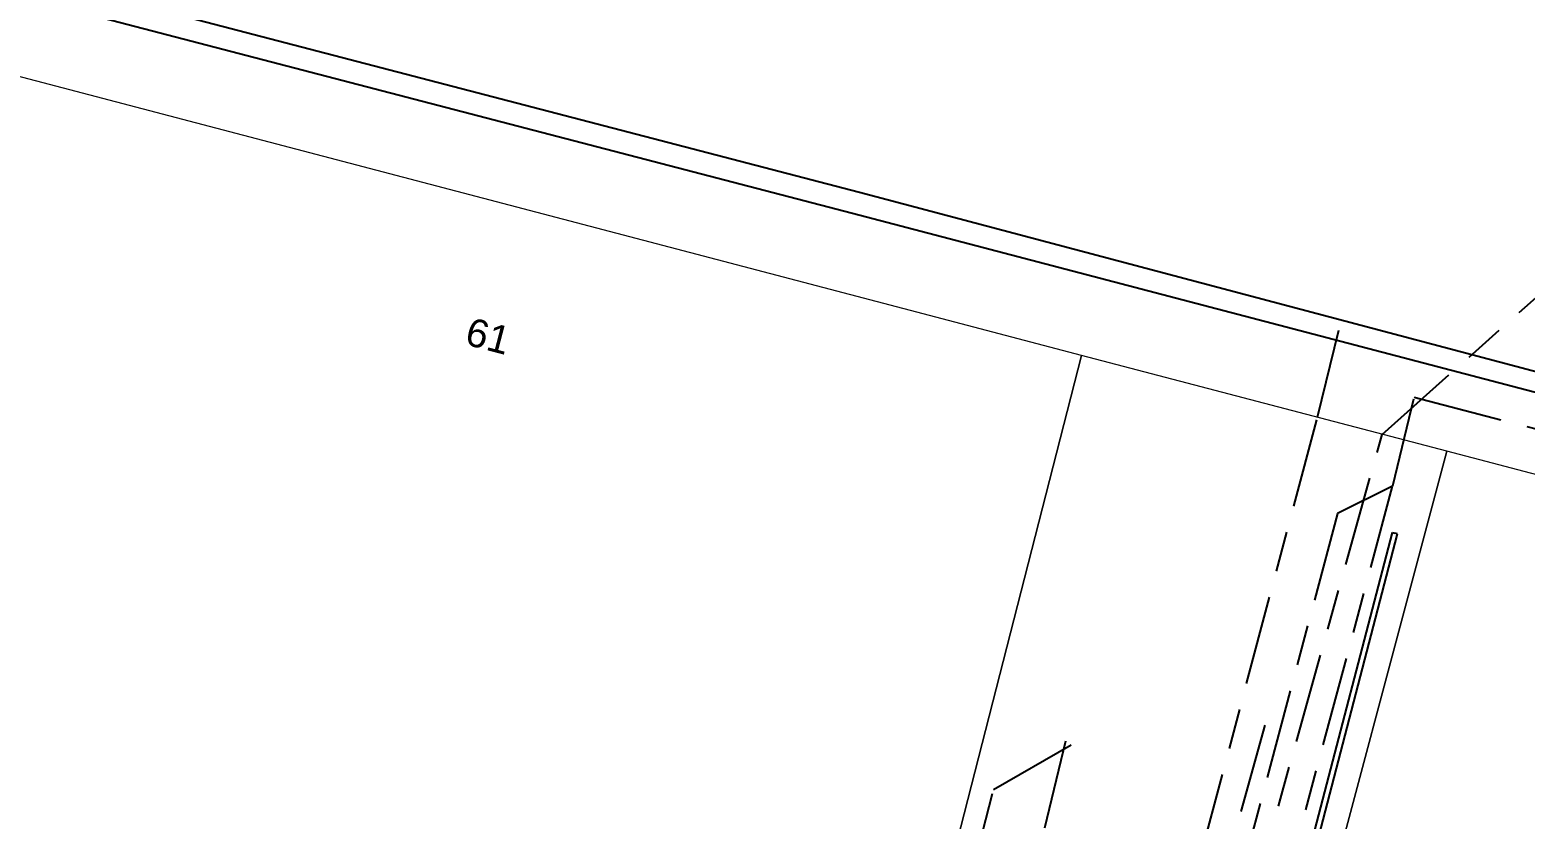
# Model space of a CAD drawing. Header units: metres. Extents: x 313711 to 315840, y 6256069 to 6257554.
# Drawn here: x 315318.9 to 315385.7, y 6256650.2 to 6256685.5 of the extents above; entities that cross this region are included whole.
import ezdxf

# ---------------------------------------------------------------- set-up
doc = ezdxf.new("R2010")
doc.units = ezdxf.units.M
doc.linetypes.add('Cable Exist UG', pattern=[8.2, 4, -1.2, 1.8, -1.2])
doc.layers.add('Cadastre Land Parcels_SP_EXT', color=9, linetype='Continuous', lineweight=5)
for name, color, linetype in [('Duct_SP_EXT', 7, 'Continuous'), ('Mains_HV_EXT', 7, 'Continuous'), ('Mains_LV_EXT', 7, 'Continuous'), ('Mains_SL_EXT', 7, 'Continuous'), ('Trench_SP_EXT', 7, 'Continuous')]:
    doc.layers.add(name, color=color, linetype=linetype)
doc.styles.get("Standard").update_dxf_attribs({"font": 'arial.ttf'})
doc.linetypes.add('Cable P UG', pattern='A,6,-0.5,["P",Standard,S=1.7,R=0,X=0.5,Y=-1],-2.9', length=9.4)

msp = doc.modelspace()

# ---------------------------------------------------------------- linework, layer by layer
at = {"layer": 'Cadastre Land Parcels_SP_EXT', "linetype": 'Continuous'}
for points in [[(315358.553, 6256672.86), (315316.225, 6256683.963), (315312.606, 6256681.764), (315304.286, 6256644.897), (315297.785, 6256646.601), (315292.365, 6256622.212), (315346.809, 6256608.578), (315350.52, 6256610.79), (315365.915, 6256670.928), (315358.553, 6256672.86)], [(315395.206, 6256663.24), (315392.08, 6256664.061), (315382.232, 6256666.648), (315362.355, 6256592.101), (315375.68, 6256588.754), (315395.206, 6256663.24)]]:
    msp.add_lwpolyline(points, close=True, dxfattribs=at)
msp.add_lwpolyline([(315408.258, 6256580.572), (315417.526, 6256614.376), (315401.137, 6256618.493), (315391.89, 6256584.684), (315375.68, 6256588.754), (315362.355, 6256592.101), (315382.232, 6256666.648), (315382.232, 6256666.648), (315365.915, 6256670.928), (315350.52, 6256610.79), (315346.809, 6256608.578), (315292.365, 6256622.212), (315291.61, 6256618.815), (315289.499, 6256609.304), (315280.001, 6256611.644), (315269.351, 6256614.301), (315253.819, 6256618.248), (315252.535, 6256613.358), (315275.822, 6256607.505), (315278.022, 6256603.809), (315277.568, 6256602.036), (315262.882, 6256544.759)], dxfattribs=at)
at = {"layer": 'Duct_SP_EXT'}
for p, q in [((315368.676, 6256620.323), (315379.796, 6256663.024)), ((315368.908, 6256620.263), (315380.029, 6256662.964)), ((315379.796, 6256663.024), (315379.912, 6256662.994)), ((315380.029, 6256662.964), (315379.912, 6256662.994))]:
    msp.add_line(p, q, dxfattribs=at)
at = {"layer": 'Mains_HV_EXT', "linetype": 'Cable P UG'}
for points in [[(315512.46, 6256576.087), (315524.413, 6256633.003), (315508.055, 6256637.308), (315508.055, 6256637.308), (315506.942, 6256637.63), (315484.03, 6256643.631), (315466.902, 6256648.12), (315355.684, 6256677.266), (315355.684, 6256677.266), (315316.169, 6256687.575), (315307.819, 6256689.723), (315269.661, 6256699.752), (315262.523, 6256701.619), (315245.999, 6256705.956), (315240.427, 6256707.407), (315236.419, 6256708.483), (315228.594, 6256710.523), (315217.998, 6256713.247), (315193.377, 6256719.944), (315193.377, 6256719.944), (315150.63, 6256731), (315140.878, 6256733.495), (315135.617, 6256734.825), (315121.022, 6256738.781)], [(315242.55, 6256707.888), (315246.312, 6256706.909), (315262.836, 6256702.571), (315269.974, 6256700.705), (315308.128, 6256690.676), (315316.478, 6256688.528), (315356.001, 6256678.218), (315467.575, 6256648.63), (315467.575, 6256648.63), (315465.016, 6256639.104), (315465.016, 6256639.104), (315448.75, 6256576.377), (315445.521, 6256569.956)]]:
    msp.add_lwpolyline(points, dxfattribs=at)
at = {"layer": 'Mains_HV_EXT', "linetype": 'Cable Exist UG'}
for points in [[(315367.402, 6256599.687), (315366.124, 6256601.097), (315362.445, 6256603.868), (315371.114, 6256637.889), (315379.334, 6256667.401), (315391.203, 6256677.955), (315431.849, 6256667.338), (315438.537, 6256665.579), (315442.28, 6256681.702), (315441.699, 6256688.04), (315443.284, 6256694.87), (315437.33, 6256696.221), (315435.985, 6256697.724)], [(315374.105, 6256654.412), (315365.912, 6256624.933), (315358.76, 6256626.387), (315357.689, 6256626.541), (315353.104, 6256625.261), (315351.291, 6256624.493)]]:
    msp.add_lwpolyline(points, dxfattribs=at)
at = {"layer": 'Mains_LV_EXT', "linetype": 'Cable Exist UG'}
for points in [[(315377.387, 6256672.043), (315376.408, 6256668.059), (315363.829, 6256620.799), (315356.591, 6256593.775), (315308.175, 6256576.317), (315299.079, 6256578.602), (315296.689, 6256576.109)], [(315379.811, 6256665.101), (315380.776, 6256669.071), (315429.355, 6256656.362), (315447.63, 6256651.574), (315447.833, 6256650.991), (315449.681, 6256650.535), (315450.205, 6256650.897), (315459.771, 6256648.441), (315463.2, 6256642.513), (315461.628, 6256636.415), (315464.265, 6256630.62), (315453.861, 6256590.3), (315449.169, 6256588.019), (315445.469, 6256574.144), (315460.118, 6256551.816), (315497.365, 6256543.025), (315499.806, 6256542.316)], [(315379.808, 6256665.088), (315377.35, 6256663.867), (315358.254, 6256592.249), (315308.279, 6256574.228), (315298.473, 6256576.692), (315296.689, 6256576.109)], [(315351.291, 6256624.493), (315352.835, 6256625.531), (315368.207, 6256621.854), (315379.808, 6256665.088)]]:
    msp.add_lwpolyline(points, dxfattribs=at)
at = {"layer": 'Mains_SL_EXT', "linetype": 'Cable Exist UG'}
msp.add_lwpolyline([(315352.055, 6256612.813), (315361.982, 6256651.544), (315365.574, 6256653.595)], dxfattribs=at)
at = {"layer": 'Trench_SP_EXT', "linetype": 'Cable Exist UG'}
msp.add_lwpolyline([(315365.201, 6256653.691), (315359.933, 6256632.156), (315357.688, 6256623.061), (315354.856, 6256611.92)], dxfattribs=at)

# ---------------------------------------------------------------- texts
at = {"layer": 'Cadastre Land Parcels_SP_EXT'}
msp.add_text('61', height=1.25, rotation=345.34579, dxfattribs=at).set_placement((315338.313, 6256671.436))

doc.saveas('drawing.dxf')
